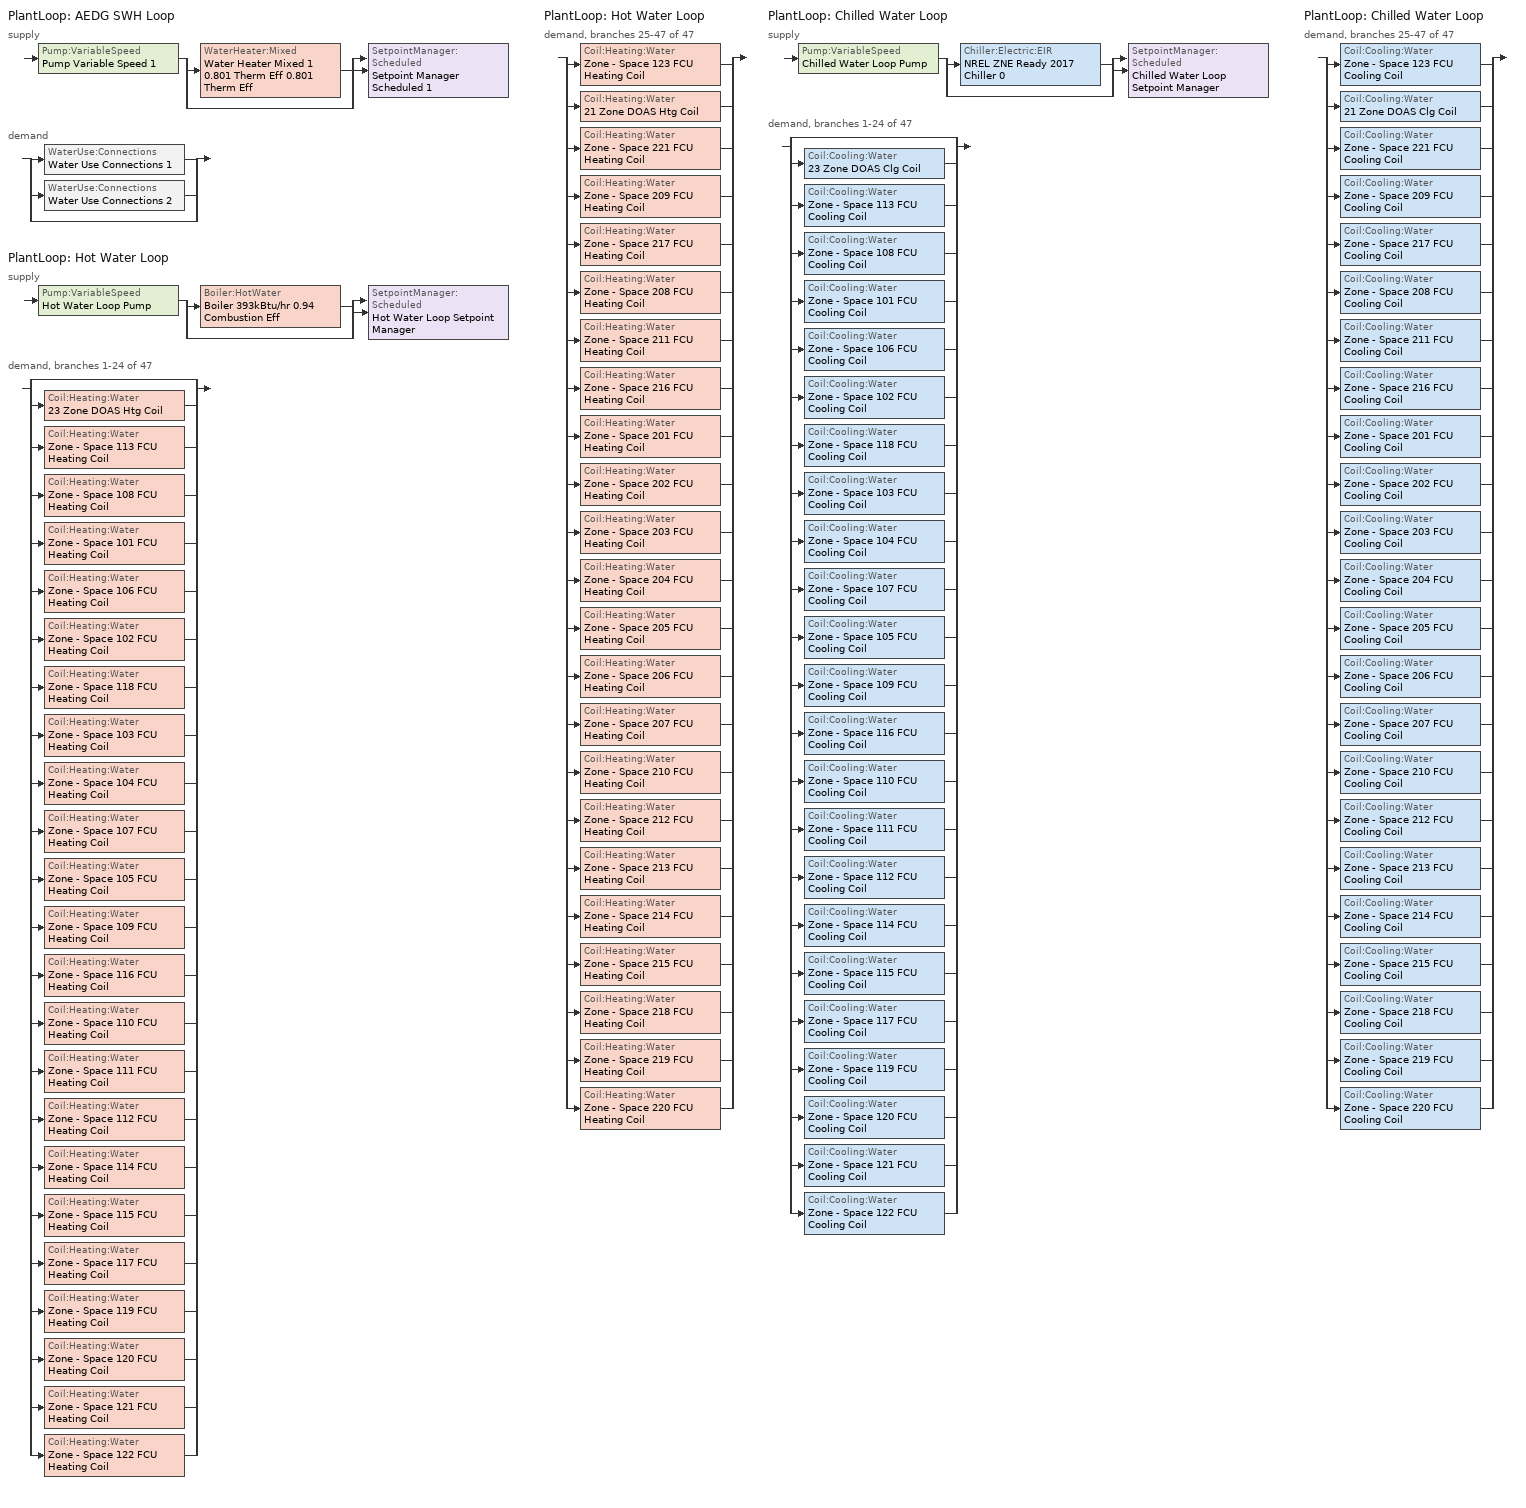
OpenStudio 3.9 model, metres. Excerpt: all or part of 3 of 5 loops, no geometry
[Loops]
PlantLoop 'AEDG SWH Loop'
 supply: Pump:VariableSpeed 'Pump Variable Speed 1' > split
  | WaterHeater:Mixed 'Water Heater Mixed 1 0.801 Therm Eff 0.801 Therm Eff'
  | bypass
  join > SetpointManager:Scheduled 'Setpoint Manager Scheduled 1'
 demand: split
  | WaterUse:Connections 'Water Use Connections 1'
  | WaterUse:Connections 'Water Use Connections 2'
  | bypass
PlantLoop 'Hot Water Loop'
 supply: Pump:VariableSpeed 'Hot Water Loop Pump' > split
  | Boiler:HotWater 'Boiler 393kBtu/hr 0.94 Combustion Eff'
  | bypass
  join > SetpointManager:Scheduled 'Hot Water Loop Setpoint Manager'
 demand, branches 1-24 of 47: split
  | bypass
  | Coil:Heating:Water '23 Zone DOAS Htg Coil'
  | Coil:Heating:Water 'Zone - Space 113 FCU Heating Coil'
  | Coil:Heating:Water 'Zone - Space 108 FCU Heating Coil'
  | Coil:Heating:Water 'Zone - Space 101 FCU Heating Coil'
  | Coil:Heating:Water 'Zone - Space 106 FCU Heating Coil'
  | Coil:Heating:Water 'Zone - Space 102 FCU Heating Coil'
  | Coil:Heating:Water 'Zone - Space 118 FCU Heating Coil'
  | Coil:Heating:Water 'Zone - Space 103 FCU Heating Coil'
  | Coil:Heating:Water 'Zone - Space 104 FCU Heating Coil'
  | Coil:Heating:Water 'Zone - Space 107 FCU Heating Coil'
  | Coil:Heating:Water 'Zone - Space 105 FCU Heating Coil'
  | Coil:Heating:Water 'Zone - Space 109 FCU Heating Coil'
  | Coil:Heating:Water 'Zone - Space 116 FCU Heating Coil'
  | Coil:Heating:Water 'Zone - Space 110 FCU Heating Coil'
  | Coil:Heating:Water 'Zone - Space 111 FCU Heating Coil'
  | Coil:Heating:Water 'Zone - Space 112 FCU Heating Coil'
  | Coil:Heating:Water 'Zone - Space 114 FCU Heating Coil'
  | Coil:Heating:Water 'Zone - Space 115 FCU Heating Coil'
  | Coil:Heating:Water 'Zone - Space 117 FCU Heating Coil'
  | Coil:Heating:Water 'Zone - Space 119 FCU Heating Coil'
  | Coil:Heating:Water 'Zone - Space 120 FCU Heating Coil'
  | Coil:Heating:Water 'Zone - Space 121 FCU Heating Coil'
  | Coil:Heating:Water 'Zone - Space 122 FCU Heating Coil'
PlantLoop 'Hot Water Loop'
 demand, branches 25-47 of 47: split
  | Coil:Heating:Water 'Zone - Space 123 FCU Heating Coil'
  | Coil:Heating:Water '21 Zone DOAS Htg Coil'
  | Coil:Heating:Water 'Zone - Space 221 FCU Heating Coil'
  | Coil:Heating:Water 'Zone - Space 209 FCU Heating Coil'
  | Coil:Heating:Water 'Zone - Space 217 FCU Heating Coil'
  | Coil:Heating:Water 'Zone - Space 208 FCU Heating Coil'
  | Coil:Heating:Water 'Zone - Space 211 FCU Heating Coil'
  | Coil:Heating:Water 'Zone - Space 216 FCU Heating Coil'
  | Coil:Heating:Water 'Zone - Space 201 FCU Heating Coil'
  | Coil:Heating:Water 'Zone - Space 202 FCU Heating Coil'
  | Coil:Heating:Water 'Zone - Space 203 FCU Heating Coil'
  | Coil:Heating:Water 'Zone - Space 204 FCU Heating Coil'
  | Coil:Heating:Water 'Zone - Space 205 FCU Heating Coil'
  | Coil:Heating:Water 'Zone - Space 206 FCU Heating Coil'
  | Coil:Heating:Water 'Zone - Space 207 FCU Heating Coil'
  | Coil:Heating:Water 'Zone - Space 210 FCU Heating Coil'
  | Coil:Heating:Water 'Zone - Space 212 FCU Heating Coil'
  | Coil:Heating:Water 'Zone - Space 213 FCU Heating Coil'
  | Coil:Heating:Water 'Zone - Space 214 FCU Heating Coil'
  | Coil:Heating:Water 'Zone - Space 215 FCU Heating Coil'
  | Coil:Heating:Water 'Zone - Space 218 FCU Heating Coil'
  | Coil:Heating:Water 'Zone - Space 219 FCU Heating Coil'
  | Coil:Heating:Water 'Zone - Space 220 FCU Heating Coil'
PlantLoop 'Chilled Water Loop'
 supply: Pump:VariableSpeed 'Chilled Water Loop Pump' > split
  | Chiller:Electric:EIR 'NREL ZNE Ready 2017    Chiller 0'
  | bypass
  join > SetpointManager:Scheduled 'Chilled Water Loop Setpoint Manager'
 demand, branches 1-24 of 47: split
  | bypass
  | Coil:Cooling:Water '23 Zone DOAS Clg Coil'
  | Coil:Cooling:Water 'Zone - Space 113 FCU Cooling Coil'
  | Coil:Cooling:Water 'Zone - Space 108 FCU Cooling Coil'
  | Coil:Cooling:Water 'Zone - Space 101 FCU Cooling Coil'
  | Coil:Cooling:Water 'Zone - Space 106 FCU Cooling Coil'
  | Coil:Cooling:Water 'Zone - Space 102 FCU Cooling Coil'
  | Coil:Cooling:Water 'Zone - Space 118 FCU Cooling Coil'
  | Coil:Cooling:Water 'Zone - Space 103 FCU Cooling Coil'
  | Coil:Cooling:Water 'Zone - Space 104 FCU Cooling Coil'
  | Coil:Cooling:Water 'Zone - Space 107 FCU Cooling Coil'
  | Coil:Cooling:Water 'Zone - Space 105 FCU Cooling Coil'
  | Coil:Cooling:Water 'Zone - Space 109 FCU Cooling Coil'
  | Coil:Cooling:Water 'Zone - Space 116 FCU Cooling Coil'
  | Coil:Cooling:Water 'Zone - Space 110 FCU Cooling Coil'
  | Coil:Cooling:Water 'Zone - Space 111 FCU Cooling Coil'
  | Coil:Cooling:Water 'Zone - Space 112 FCU Cooling Coil'
  | Coil:Cooling:Water 'Zone - Space 114 FCU Cooling Coil'
  | Coil:Cooling:Water 'Zone - Space 115 FCU Cooling Coil'
  | Coil:Cooling:Water 'Zone - Space 117 FCU Cooling Coil'
  | Coil:Cooling:Water 'Zone - Space 119 FCU Cooling Coil'
  | Coil:Cooling:Water 'Zone - Space 120 FCU Cooling Coil'
  | Coil:Cooling:Water 'Zone - Space 121 FCU Cooling Coil'
  | Coil:Cooling:Water 'Zone - Space 122 FCU Cooling Coil'
PlantLoop 'Chilled Water Loop'
 demand, branches 25-47 of 47: split
  | Coil:Cooling:Water 'Zone - Space 123 FCU Cooling Coil'
  | Coil:Cooling:Water '21 Zone DOAS Clg Coil'
  | Coil:Cooling:Water 'Zone - Space 221 FCU Cooling Coil'
  | Coil:Cooling:Water 'Zone - Space 209 FCU Cooling Coil'
  | Coil:Cooling:Water 'Zone - Space 217 FCU Cooling Coil'
  | Coil:Cooling:Water 'Zone - Space 208 FCU Cooling Coil'
  | Coil:Cooling:Water 'Zone - Space 211 FCU Cooling Coil'
  | Coil:Cooling:Water 'Zone - Space 216 FCU Cooling Coil'
  | Coil:Cooling:Water 'Zone - Space 201 FCU Cooling Coil'
  | Coil:Cooling:Water 'Zone - Space 202 FCU Cooling Coil'
  | Coil:Cooling:Water 'Zone - Space 203 FCU Cooling Coil'
  | Coil:Cooling:Water 'Zone - Space 204 FCU Cooling Coil'
  | Coil:Cooling:Water 'Zone - Space 205 FCU Cooling Coil'
  | Coil:Cooling:Water 'Zone - Space 206 FCU Cooling Coil'
  | Coil:Cooling:Water 'Zone - Space 207 FCU Cooling Coil'
  | Coil:Cooling:Water 'Zone - Space 210 FCU Cooling Coil'
  | Coil:Cooling:Water 'Zone - Space 212 FCU Cooling Coil'
  | Coil:Cooling:Water 'Zone - Space 213 FCU Cooling Coil'
  | Coil:Cooling:Water 'Zone - Space 214 FCU Cooling Coil'
  | Coil:Cooling:Water 'Zone - Space 215 FCU Cooling Coil'
  | Coil:Cooling:Water 'Zone - Space 218 FCU Cooling Coil'
  | Coil:Cooling:Water 'Zone - Space 219 FCU Cooling Coil'
  | Coil:Cooling:Water 'Zone - Space 220 FCU Cooling Coil'
[SizingPeriod:DesignDay] Daily Dry-Bulb Temperature Range {deltaC}=10.4; Barometric Pressure {Pa}=100786; Wind Speed {m/s}=4.6; Wind Direction {deg}=280; Rain Indicator=No; Snow Indicator=No; Day of Month=21; Month=7; Day Type=SummerDesignDay; Daylight Saving Time Indicator=No; Dry-Bulb Temperature Range Modifier Type=DefaultMultipliers; Solar Model Indicator=ASHRAETau; ASHRAE Clear Sky Optical Depth for Beam Irradiance=0.552; ASHRAE Clear Sky Optical Depth for Diffuse Irradiance=1.769
Name | Maximum Dry-Bulb Temperature {C} | Humidity Condition Type | Wetbulb or DewPoint at Maximum Dry-Bulb {C} | Enthalpy at Maximum Dry-Bulb {J/kg}
Baltimore Blt Washngtn IntL Ann Clg .4% Condns WB=>MDB | 31.4 | Wetbulb | 25.6
Baltimore Blt Washngtn IntL Ann Clg .4% Condns DP=>MDB | 27.8 | Dewpoint | 24
Baltimore Blt Washngtn IntL Ann Clg .4% Condns Enth=>MDB | 31.7 | Enthalpy | 23 | 78700
[AvailabilityManager:NightCycle] Applicability Schedule=Always On Discrete; Control Type=CycleOnAny; Thermostat Tolerance {deltaC}=1; Cycling Run Time {s}=3600
Availability Manager Night Cycle 1; Availability Manager Night Cycle 2; Availability Manager Night Cycle 3; Availability Manager Night Cycle 4; Availability Manager Night Cycle 5; Availability Manager Night Cycle 6; Availability Manager Night Cycle 7; Availability Manager Night Cycle 8; Availability Manager Night Cycle 9; Availability Manager Night Cycle 10; Availability Manager Night Cycle 11; Availability Manager Night Cycle 12; Availability Manager Night Cycle 13
[Sizing:Zone] Zone Cooling Design Supply Air Temperature Input Method=SupplyAirTemperature; Zone Cooling Design Supply Air Temperature {C}=12.7778; Zone Cooling Design Supply Air Temperature Difference {deltaC}=11.11; Zone Heating Design Supply Air Temperature Input Method=SupplyAirTemperature; Zone Heating Design Supply Air Temperature {C}=40; Zone Heating Design Supply Air Temperature Difference {deltaC}=11.11; Zone Cooling Design Supply Air Humidity Ratio {kg-H2O/kg-air}=0.0085; Zone Heating Design Supply Air Humidity Ratio {kg-H2O/kg-air}=0.008; Cooling Design Air Flow Method=DesignDay; Heating Design Air Flow Method=DesignDay; Account for Dedicated Outdoor Air System=No; Dedicated Outdoor Air System Control Strategy=NeutralSupplyAir; Dedicated Outdoor Air Low Setpoint Temperature for Design {C}=autosize; Dedicated Outdoor Air High Setpoint Temperature for Design {C}=autosize; Zone Load Sizing Method=Sensible Load Only No Latent Load; Zone Latent Cooling Design Supply Air Humidity Ratio Input Method=HumidityRatioDifference; Zone Cooling Design Supply Air Humidity Ratio Difference {kgWater/kgDryAir}=0.005; Zone Latent Heating Design Supply Air Humidity Ratio Input Method=HumidityRatioDifference; Zone Humidification Design Supply Air Humidity Ratio Difference {kgWater/kgDryAir}=0.005; Sizing Option=Coincident
Zone - Space 109; Zone - Space 110; Zone - Space 111; Zone - Space 113; Zone - Space 114; Zone - Space 209; Zone - Space 210; Zone - Space 211; Zone - Space 213; Zone - Space 214
[Zone equipment]
Zone - Space 109: Zone - Space 109 FCU
Zone - Space 110: Zone - Space 110 FCU
Zone - Space 111: Zone - Space 111 FCU
Zone - Space 113: Zone - Space 113 FCU
Zone - Space 114: Zone - Space 114 FCU
Zone - Space 209: Zone - Space 209 FCU
Zone - Space 210: Zone - Space 210 FCU
Zone - Space 211: Zone - Space 211 FCU
Zone - Space 213: Zone - Space 213 FCU
Zone - Space 214: Zone - Space 214 FCU
[PlantLoop] Glycol Concentration=0; Plant Loop Volume {m3}=Autocalculate; Load Distribution Scheme=Optimal
Name | Maximum Loop Temperature {C} | Minimum Loop Temperature {C} | Fluid Type
AEDG SWH Loop | 60 | 10
Hot Water Loop |  | 10 | Water
Chilled Water Loop | 40 | 1
[Sizing:Plant] Sizing Option=NonCoincident; Zone Timesteps in Averaging Window=1; Coincident Sizing Factor Mode=None
Name | Loop Type | Design Loop Exit Temperature {C} | Loop Design Temperature Difference {deltaC}
AEDG SWH Loop | Heating | 60 | 5
Hot Water Loop | Heating | 48.8889 | 11.1111
Chilled Water Loop | Cooling | 6.66667 | 5.61111
[Pump:VariableSpeed] Coefficient 1 of the Part Load Performance Curve=0; Pump Control Type=Intermittent; Skin Loss Radiative Fraction=0.5; Design Power Sizing Method=PowerPerFlowPerPressure; Design Electric Power per Unit Flow Rate {W/(m3/s)}=348701.1; Design Shaft Power per Unit Flow Rate per Unit Head {W-s/m3-Pa}=1.28205; Design Minimum Flow Rate Fraction=0
Name | Rated Pump Head {Pa} | Motor Efficiency | Coefficient 2 of the Part Load Performance Curve | Coefficient 3 of the Part Load Performance Curve | Coefficient 4 of the Part Load Performance Curve | Fraction of Motor Inefficiencies to Fluid Stream
Pump Variable Speed 1 | 1 | 1 | 1 | 0 | 0
Hot Water Loop Pump | 179344 | 0.855 | 0.0205 | 0.4101 | 0.5753
Chilled Water Loop Pump | 179344 | 0.895 | 0.0205 | 0.4101 | 0.5753 | 0
[WaterHeater:Mixed]
Water Heater Mixed 1 0.801 Therm Eff 0.801 Therm Eff: Tank Volume {m3}=1; Setpoint Temperature Schedule=AEDG Water-Heater-Temp-Schedule; Deadband Temperature Difference {deltaC}=2; Maximum Temperature Limit {C}=82.22; Heater Control Type=Cycle; Heater Maximum Capacity {W}=845000; Heater Fuel Type=NaturalGas; Heater Thermal Efficiency=0.801096; Off Cycle Parasitic Fuel Consumption Rate {W}=20; Off Cycle Parasitic Fuel Type=NaturalGas; Off Cycle Parasitic Heat Fraction to Tank=0; On Cycle Parasitic Fuel Type=NaturalGas; On Cycle Parasitic Heat Fraction to Tank=0; Ambient Temperature Indicator=Schedule; Ambient Temperature Schedule=AEDG Water-Heater-Ambient-Temp-Schedule; Off Cycle Loss Coefficient to Ambient Temperature {W/K}=29.7719; On Cycle Loss Coefficient to Ambient Temperature {W/K}=29.7719; Use Side Effectiveness=1; Source Side Effectiveness=1; Use Side Design Flow Rate {m3/s}=autosize; Source Side Design Flow Rate {m3/s}=autosize; Indirect Water Heating Recovery Time {hr}=1.5; Source Side Flow Control Mode=IndirectHeatPrimarySetpoint
[WaterHeater:Sizing]
Water Heater Mixed 1 0.801 Therm Eff 0.801 Therm Eff: Design Mode=PeakDraw; Time Storage Can Meet Peak Draw {hr}=0.538503; Time for Tank Recovery {hr}=0; Nominal Tank Volume for Autosizing Plant Connections {m3}=1
[SetpointManager:Scheduled] Control Variable=Temperature
Name | Schedule | Setpoint Node or NodeList
Setpoint Manager Scheduled 1 | AEDG SWH-Loop-Temp-Schedule | AEDG SWH Loop Supply Outlet Node
Hot Water Loop Setpoint Manager | Hot Water Loop Temp - 120F | Hot Water Loop Supply Outlet Node
Chilled Water Loop Setpoint Manager | Chilled Water Loop Temp - 44F | Chilled Water Loop Supply Outlet Node
[WaterUse:Equipment:Definition]
AEDG Restroom Water Use: Peak Flow Rate {m3/s}=1.0902e-05; Target Temperature Schedule=AEDG SWH-Target-Temperature-Schedule; Sensible Fraction Schedule=AEDG SWH-Sensible-Fraction-Schedule; Latent Fraction Schedule=AEDG SWH-Latent-Fraction-Schedule
[WaterUse:Equipment] Water Use Equipment Definition=AEDG Restroom Water Use; Flow Rate Fraction Schedule=AEDG SWH-Flow-Fraction-Schedule
Name | Space
Water Use Equipment 1 | Space 210
Water Use Equipment 2 | Space 110
[WaterUse:Connections] Hot Water Supply Temperature Schedule=AEDG SWH-Hot-Supply-Temperature-Schedule; Drain Water Heat Exchanger Type=None; Drain Water Heat Exchanger Destination=Plant
Name | Water Use Equipment Name 1
Water Use Connections 1 | Water Use Equipment 1
Water Use Connections 2 | Water Use Equipment 2
[Boiler:HotWater]
Boiler 393kBtu/hr 0.94 Combustion Eff: Fuel Type=NaturalGas; Nominal Thermal Efficiency=0.933; Efficiency Curve Temperature Evaluation Variable=LeavingBoiler; Normalized Boiler Efficiency Curve=Boiler Constant Efficiency Curve; Minimum Part Load Ratio=0; Maximum Part Load Ratio=1.2; Optimum Part Load Ratio=1; Water Outlet Upper Temperature Limit {C}=95; Boiler Flow Mode=LeavingSetpointModulated; On Cycle Parasitic Electric Load {W}=0; Off Cycle Parasitic Fuel Load {W}=0; Sizing Factor=1
[Chiller:Electric:EIR]
NREL ZNE Ready 2017    Chiller 0: Reference Capacity {W}=Autosize; Reference COP {W/W}=5.32879; Reference Leaving Chilled Water Temperature {C}=6.66667; Reference Entering Condenser Fluid Temperature {C}=35; Reference Chilled Water Flow Rate {m3/s}=Autosize; Cooling Capacity Function of Temperature Curve=Curve Biquadratic 1; Electric Input to Cooling Output Ratio Function of Temperature Curve=Curve Biquadratic 2; Electric Input to Cooling Output Ratio Function of Part Load Ratio Curve=Curve Quadratic 1; Minimum Part Load Ratio=0.15; Maximum Part Load Ratio=1; Optimum Part Load Ratio=1; Minimum Unloading Ratio=0.25; Condenser Type=AirCooled; Leaving Chilled Water Lower Temperature Limit {C}=2.22222; Chiller Flow Mode=LeavingSetpointModulated; Design Heat Recovery Water Flow Rate {m3/s}=Autosize; Sizing Factor=1; Basin Heater Setpoint Temperature {C}=10; Condenser Heat Recovery Relative Capacity Fraction=1; Condenser Flow Control=ConstantFlow; Condenser Minimum Flow Fraction=0.2; Thermosiphon Minimum Temperature Difference=0
[Coil:Heating:Water] Availability Schedule=Always On Discrete; Rated Inlet Water Temperature {C}=48.8889; Rated Inlet Air Temperature {C}=16.6; Rated Outlet Water Temperature {C}=37.7778
Name | Rated Outlet Air Temperature {C}
23 Zone DOAS Htg Coil; 21 Zone DOAS Htg Coil | 32.2
Zone - Space 113 FCU Heating Coil; Zone - Space 108 FCU Heating Coil; Zone - Space 101 FCU Heating Coil; Zone - Space 106 FCU Heating Coil; Zone - Space 102 FCU Heating Coil; Zone - Space 118 FCU Heating Coil; Zone - Space 103 FCU Heating Coil; Zone - Space 104 FCU Heating Coil; Zone - Space 107 FCU Heating Coil; Zone - Space 105 FCU Heating Coil; Zone - Space 109 FCU Heating Coil; Zone - Space 116 FCU Heating Coil; Zone - Space 110 FCU Heating Coil; Zone - Space 111 FCU Heating Coil; Zone - Space 112 FCU Heating Coil; Zone - Space 114 FCU Heating Coil; Zone - Space 115 FCU Heating Coil; Zone - Space 117 FCU Heating Coil; Zone - Space 119 FCU Heating Coil; Zone - Space 120 FCU Heating Coil; Zone - Space 121 FCU Heating Coil; Zone - Space 122 FCU Heating Coil; Zone - Space 123 FCU Heating Coil; Zone - Space 221 FCU Heating Coil; Zone - Space 209 FCU Heating Coil; Zone - Space 217 FCU Heating Coil; Zone - Space 208 FCU Heating Coil; Zone - Space 211 FCU Heating Coil; Zone - Space 216 FCU Heating Coil; Zone - Space 201 FCU Heating Coil; Zone - Space 202 FCU Heating Coil; Zone - Space 203 FCU Heating Coil; Zone - Space 204 FCU Heating Coil; Zone - Space 205 FCU Heating Coil; Zone - Space 206 FCU Heating Coil; Zone - Space 207 FCU Heating Coil; Zone - Space 210 FCU Heating Coil; Zone - Space 212 FCU Heating Coil; Zone - Space 213 FCU Heating Coil; Zone - Space 214 FCU Heating Coil; Zone - Space 215 FCU Heating Coil; Zone - Space 218 FCU Heating Coil; Zone - Space 219 FCU Heating Coil; Zone - Space 220 FCU Heating Coil | 40
[Controller:WaterCoil] Minimum Actuated Flow {m3/s}=0
Name | Water Coil | Action | Controller Convergence Tolerance {deltaC}
23 Zone DOAS Htg Coil Controller | 23 Zone DOAS Htg Coil | Normal | 0.0001
23 Zone DOAS Clg Coil Controller | 23 Zone DOAS Clg Coil | Reverse
Zone - Space 113 FCU Cooling Coil Controller | Zone - Space 113 FCU Cooling Coil | Reverse
Zone - Space 113 FCU Heating Coil Controller | Zone - Space 113 FCU Heating Coil | Normal | 0.1
Zone - Space 108 FCU Cooling Coil Controller | Zone - Space 108 FCU Cooling Coil | Reverse
Zone - Space 108 FCU Heating Coil Controller | Zone - Space 108 FCU Heating Coil | Normal | 0.1
Zone - Space 101 FCU Cooling Coil Controller | Zone - Space 101 FCU Cooling Coil | Reverse
Zone - Space 101 FCU Heating Coil Controller | Zone - Space 101 FCU Heating Coil | Normal | 0.1
Zone - Space 106 FCU Cooling Coil Controller | Zone - Space 106 FCU Cooling Coil | Reverse
Zone - Space 106 FCU Heating Coil Controller | Zone - Space 106 FCU Heating Coil | Normal | 0.1
Zone - Space 102 FCU Cooling Coil Controller | Zone - Space 102 FCU Cooling Coil | Reverse
Zone - Space 102 FCU Heating Coil Controller | Zone - Space 102 FCU Heating Coil | Normal | 0.1
Zone - Space 118 FCU Cooling Coil Controller | Zone - Space 118 FCU Cooling Coil | Reverse
Zone - Space 118 FCU Heating Coil Controller | Zone - Space 118 FCU Heating Coil | Normal | 0.1
Zone - Space 103 FCU Cooling Coil Controller | Zone - Space 103 FCU Cooling Coil | Reverse
Zone - Space 103 FCU Heating Coil Controller | Zone - Space 103 FCU Heating Coil | Normal | 0.1
Zone - Space 104 FCU Cooling Coil Controller | Zone - Space 104 FCU Cooling Coil | Reverse
Zone - Space 104 FCU Heating Coil Controller | Zone - Space 104 FCU Heating Coil | Normal | 0.1
Zone - Space 107 FCU Cooling Coil Controller | Zone - Space 107 FCU Cooling Coil | Reverse
Zone - Space 107 FCU Heating Coil Controller | Zone - Space 107 FCU Heating Coil | Normal | 0.1
Zone - Space 105 FCU Cooling Coil Controller | Zone - Space 105 FCU Cooling Coil | Reverse
Zone - Space 105 FCU Heating Coil Controller | Zone - Space 105 FCU Heating Coil | Normal | 0.1
Zone - Space 109 FCU Cooling Coil Controller | Zone - Space 109 FCU Cooling Coil | Reverse
Zone - Space 109 FCU Heating Coil Controller | Zone - Space 109 FCU Heating Coil | Normal | 0.1
Zone - Space 116 FCU Cooling Coil Controller | Zone - Space 116 FCU Cooling Coil | Reverse
Zone - Space 116 FCU Heating Coil Controller | Zone - Space 116 FCU Heating Coil | Normal | 0.1
Zone - Space 110 FCU Cooling Coil Controller | Zone - Space 110 FCU Cooling Coil | Reverse
Zone - Space 110 FCU Heating Coil Controller | Zone - Space 110 FCU Heating Coil | Normal | 0.1
Zone - Space 111 FCU Cooling Coil Controller | Zone - Space 111 FCU Cooling Coil | Reverse
Zone - Space 111 FCU Heating Coil Controller | Zone - Space 111 FCU Heating Coil | Normal | 0.1
Zone - Space 112 FCU Cooling Coil Controller | Zone - Space 112 FCU Cooling Coil | Reverse
Zone - Space 112 FCU Heating Coil Controller | Zone - Space 112 FCU Heating Coil | Normal | 0.1
Zone - Space 114 FCU Cooling Coil Controller | Zone - Space 114 FCU Cooling Coil | Reverse
Zone - Space 114 FCU Heating Coil Controller | Zone - Space 114 FCU Heating Coil | Normal | 0.1
Zone - Space 115 FCU Cooling Coil Controller | Zone - Space 115 FCU Cooling Coil | Reverse
Zone - Space 115 FCU Heating Coil Controller | Zone - Space 115 FCU Heating Coil | Normal | 0.1
Zone - Space 117 FCU Cooling Coil Controller | Zone - Space 117 FCU Cooling Coil | Reverse
Zone - Space 117 FCU Heating Coil Controller | Zone - Space 117 FCU Heating Coil | Normal | 0.1
Zone - Space 119 FCU Cooling Coil Controller | Zone - Space 119 FCU Cooling Coil | Reverse
Zone - Space 119 FCU Heating Coil Controller | Zone - Space 119 FCU Heating Coil | Normal | 0.1
Zone - Space 120 FCU Cooling Coil Controller | Zone - Space 120 FCU Cooling Coil | Reverse
Zone - Space 120 FCU Heating Coil Controller | Zone - Space 120 FCU Heating Coil | Normal | 0.1
Zone - Space 121 FCU Cooling Coil Controller | Zone - Space 121 FCU Cooling Coil | Reverse
Zone - Space 121 FCU Heating Coil Controller | Zone - Space 121 FCU Heating Coil | Normal | 0.1
Zone - Space 122 FCU Cooling Coil Controller | Zone - Space 122 FCU Cooling Coil | Reverse
Zone - Space 122 FCU Heating Coil Controller | Zone - Space 122 FCU Heating Coil | Normal | 0.1
Zone - Space 123 FCU Cooling Coil Controller | Zone - Space 123 FCU Cooling Coil | Reverse
Zone - Space 123 FCU Heating Coil Controller | Zone - Space 123 FCU Heating Coil | Normal | 0.1
21 Zone DOAS Htg Coil Controller | 21 Zone DOAS Htg Coil | Normal | 0.0001
21 Zone DOAS Clg Coil Controller | 21 Zone DOAS Clg Coil | Reverse
Zone - Space 221 FCU Cooling Coil Controller | Zone - Space 221 FCU Cooling Coil | Reverse
Zone - Space 221 FCU Heating Coil Controller | Zone - Space 221 FCU Heating Coil | Normal | 0.1
Zone - Space 209 FCU Cooling Coil Controller | Zone - Space 209 FCU Cooling Coil | Reverse
Zone - Space 209 FCU Heating Coil Controller | Zone - Space 209 FCU Heating Coil | Normal | 0.1
Zone - Space 217 FCU Cooling Coil Controller | Zone - Space 217 FCU Cooling Coil | Reverse
Zone - Space 217 FCU Heating Coil Controller | Zone - Space 217 FCU Heating Coil | Normal | 0.1
Zone - Space 208 FCU Cooling Coil Controller | Zone - Space 208 FCU Cooling Coil | Reverse
Zone - Space 208 FCU Heating Coil Controller | Zone - Space 208 FCU Heating Coil | Normal | 0.1
Zone - Space 211 FCU Cooling Coil Controller | Zone - Space 211 FCU Cooling Coil | Reverse
Zone - Space 211 FCU Heating Coil Controller | Zone - Space 211 FCU Heating Coil | Normal | 0.1
Zone - Space 216 FCU Cooling Coil Controller | Zone - Space 216 FCU Cooling Coil | Reverse
Zone - Space 216 FCU Heating Coil Controller | Zone - Space 216 FCU Heating Coil | Normal | 0.1
Zone - Space 201 FCU Cooling Coil Controller | Zone - Space 201 FCU Cooling Coil | Reverse
Zone - Space 201 FCU Heating Coil Controller | Zone - Space 201 FCU Heating Coil | Normal | 0.1
Zone - Space 202 FCU Cooling Coil Controller | Zone - Space 202 FCU Cooling Coil | Reverse
Zone - Space 202 FCU Heating Coil Controller | Zone - Space 202 FCU Heating Coil | Normal | 0.1
Zone - Space 203 FCU Cooling Coil Controller | Zone - Space 203 FCU Cooling Coil | Reverse
Zone - Space 203 FCU Heating Coil Controller | Zone - Space 203 FCU Heating Coil | Normal | 0.1
Zone - Space 204 FCU Cooling Coil Controller | Zone - Space 204 FCU Cooling Coil | Reverse
Zone - Space 204 FCU Heating Coil Controller | Zone - Space 204 FCU Heating Coil | Normal | 0.1
Zone - Space 205 FCU Cooling Coil Controller | Zone - Space 205 FCU Cooling Coil | Reverse
Zone - Space 205 FCU Heating Coil Controller | Zone - Space 205 FCU Heating Coil | Normal | 0.1
Zone - Space 206 FCU Cooling Coil Controller | Zone - Space 206 FCU Cooling Coil | Reverse
Zone - Space 206 FCU Heating Coil Controller | Zone - Space 206 FCU Heating Coil | Normal | 0.1
Zone - Space 207 FCU Cooling Coil Controller | Zone - Space 207 FCU Cooling Coil | Reverse
Zone - Space 207 FCU Heating Coil Controller | Zone - Space 207 FCU Heating Coil | Normal | 0.1
Zone - Space 210 FCU Cooling Coil Controller | Zone - Space 210 FCU Cooling Coil | Reverse
Zone - Space 210 FCU Heating Coil Controller | Zone - Space 210 FCU Heating Coil | Normal | 0.1
Zone - Space 212 FCU Cooling Coil Controller | Zone - Space 212 FCU Cooling Coil | Reverse
Zone - Space 212 FCU Heating Coil Controller | Zone - Space 212 FCU Heating Coil | Normal | 0.1
Zone - Space 213 FCU Cooling Coil Controller | Zone - Space 213 FCU Cooling Coil | Reverse
Zone - Space 213 FCU Heating Coil Controller | Zone - Space 213 FCU Heating Coil | Normal | 0.1
Zone - Space 214 FCU Cooling Coil Controller | Zone - Space 214 FCU Cooling Coil | Reverse
Zone - Space 214 FCU Heating Coil Controller | Zone - Space 214 FCU Heating Coil | Normal | 0.1
Zone - Space 215 FCU Cooling Coil Controller | Zone - Space 215 FCU Cooling Coil | Reverse
Zone - Space 215 FCU Heating Coil Controller | Zone - Space 215 FCU Heating Coil | Normal | 0.1
Zone - Space 218 FCU Cooling Coil Controller | Zone - Space 218 FCU Cooling Coil | Reverse
Zone - Space 218 FCU Heating Coil Controller | Zone - Space 218 FCU Heating Coil | Normal | 0.1
Zone - Space 219 FCU Cooling Coil Controller | Zone - Space 219 FCU Cooling Coil | Reverse
Zone - Space 219 FCU Heating Coil Controller | Zone - Space 219 FCU Heating Coil | Normal | 0.1
Zone - Space 220 FCU Cooling Coil Controller | Zone - Space 220 FCU Cooling Coil | Reverse
Zone - Space 220 FCU Heating Coil Controller | Zone - Space 220 FCU Heating Coil | Normal | 0.1
[Coil:Cooling:Water] Availability Schedule=Always On Discrete; Design Inlet Water Temperature {C}=Autosize; Heat Exchanger Configuration=CrossFlow
23 Zone DOAS Clg Coil; Zone - Space 113 FCU Cooling Coil; Zone - Space 108 FCU Cooling Coil; Zone - Space 101 FCU Cooling Coil; Zone - Space 106 FCU Cooling Coil; Zone - Space 102 FCU Cooling Coil; Zone - Space 118 FCU Cooling Coil; Zone - Space 103 FCU Cooling Coil; Zone - Space 104 FCU Cooling Coil; Zone - Space 107 FCU Cooling Coil; Zone - Space 105 FCU Cooling Coil; Zone - Space 109 FCU Cooling Coil; Zone - Space 116 FCU Cooling Coil; Zone - Space 110 FCU Cooling Coil; Zone - Space 111 FCU Cooling Coil; Zone - Space 112 FCU Cooling Coil; Zone - Space 114 FCU Cooling Coil; Zone - Space 115 FCU Cooling Coil; Zone - Space 117 FCU Cooling Coil; Zone - Space 119 FCU Cooling Coil; Zone - Space 120 FCU Cooling Coil; Zone - Space 121 FCU Cooling Coil; Zone - Space 122 FCU Cooling Coil; Zone - Space 123 FCU Cooling Coil; 21 Zone DOAS Clg Coil; Zone - Space 221 FCU Cooling Coil; Zone - Space 209 FCU Cooling Coil; Zone - Space 217 FCU Cooling Coil; Zone - Space 208 FCU Cooling Coil; Zone - Space 211 FCU Cooling Coil; Zone - Space 216 FCU Cooling Coil; Zone - Space 201 FCU Cooling Coil; Zone - Space 202 FCU Cooling Coil; Zone - Space 203 FCU Cooling Coil; Zone - Space 204 FCU Cooling Coil; Zone - Space 205 FCU Cooling Coil; Zone - Space 206 FCU Cooling Coil; Zone - Space 207 FCU Cooling Coil; Zone - Space 210 FCU Cooling Coil; Zone - Space 212 FCU Cooling Coil; Zone - Space 213 FCU Cooling Coil; Zone - Space 214 FCU Cooling Coil; Zone - Space 215 FCU Cooling Coil; Zone - Space 218 FCU Cooling Coil; Zone - Space 219 FCU Cooling Coil; Zone - Space 220 FCU Cooling Coil
[Fan:OnOff] Availability Schedule=Always On Discrete; Fan Total Efficiency=0.385; Pressure Rise {Pa}=530.303; Maximum Flow Rate {m3/s}=autosize; Motor Efficiency=0.7; Motor In Airstream Fraction=1
Name | Fan Power Ratio Function of Speed Ratio Curve | Fan Efficiency Ratio Function of Speed Ratio Curve
Zone - Space 113 Fan Coil fan | Fan On Off Power Curve | Fan On Off Efficiency Curve
Zone - Space 108 Fan Coil fan | Fan On Off Power Curve 1 | Fan On Off Efficiency Curve 1
Zone - Space 101 Fan Coil fan | Fan On Off Power Curve 2 | Fan On Off Efficiency Curve 2
Zone - Space 106 Fan Coil fan | Fan On Off Power Curve 3 | Fan On Off Efficiency Curve 3
Zone - Space 102 Fan Coil fan | Fan On Off Power Curve 4 | Fan On Off Efficiency Curve 4
Zone - Space 118 Fan Coil fan | Fan On Off Power Curve 5 | Fan On Off Efficiency Curve 5
Zone - Space 103 Fan Coil fan | Fan On Off Power Curve 6 | Fan On Off Efficiency Curve 6
Zone - Space 104 Fan Coil fan | Fan On Off Power Curve 7 | Fan On Off Efficiency Curve 7
Zone - Space 107 Fan Coil fan | Fan On Off Power Curve 8 | Fan On Off Efficiency Curve 8
Zone - Space 105 Fan Coil fan | Fan On Off Power Curve 9 | Fan On Off Efficiency Curve 9
Zone - Space 109 Fan Coil fan | Fan On Off Power Curve 10 | Fan On Off Efficiency Curve 10
Zone - Space 116 Fan Coil fan | Fan On Off Power Curve 11 | Fan On Off Efficiency Curve 11
Zone - Space 110 Fan Coil fan | Fan On Off Power Curve 12 | Fan On Off Efficiency Curve 12
Zone - Space 111 Fan Coil fan | Fan On Off Power Curve 13 | Fan On Off Efficiency Curve 13
Zone - Space 112 Fan Coil fan | Fan On Off Power Curve 14 | Fan On Off Efficiency Curve 14
Zone - Space 114 Fan Coil fan | Fan On Off Power Curve 15 | Fan On Off Efficiency Curve 15
Zone - Space 115 Fan Coil fan | Fan On Off Power Curve 16 | Fan On Off Efficiency Curve 16
Zone - Space 117 Fan Coil fan | Fan On Off Power Curve 17 | Fan On Off Efficiency Curve 17
Zone - Space 119 Fan Coil fan | Fan On Off Power Curve 18 | Fan On Off Efficiency Curve 18
Zone - Space 120 Fan Coil fan | Fan On Off Power Curve 19 | Fan On Off Efficiency Curve 19
Zone - Space 121 Fan Coil fan | Fan On Off Power Curve 20 | Fan On Off Efficiency Curve 20
Zone - Space 122 Fan Coil fan | Fan On Off Power Curve 21 | Fan On Off Efficiency Curve 21
Zone - Space 123 Fan Coil fan | Fan On Off Power Curve 22 | Fan On Off Efficiency Curve 22
Zone - Space 221 Fan Coil fan | Fan On Off Power Curve 23 | Fan On Off Efficiency Curve 23
Zone - Space 209 Fan Coil fan | Fan On Off Power Curve 24 | Fan On Off Efficiency Curve 24
Zone - Space 217 Fan Coil fan | Fan On Off Power Curve 25 | Fan On Off Efficiency Curve 25
Zone - Space 208 Fan Coil fan | Fan On Off Power Curve 26 | Fan On Off Efficiency Curve 26
Zone - Space 211 Fan Coil fan | Fan On Off Power Curve 27 | Fan On Off Efficiency Curve 27
Zone - Space 216 Fan Coil fan | Fan On Off Power Curve 28 | Fan On Off Efficiency Curve 28
Zone - Space 201 Fan Coil fan | Fan On Off Power Curve 29 | Fan On Off Efficiency Curve 29
Zone - Space 202 Fan Coil fan | Fan On Off Power Curve 30 | Fan On Off Efficiency Curve 30
Zone - Space 203 Fan Coil fan | Fan On Off Power Curve 31 | Fan On Off Efficiency Curve 31
Zone - Space 204 Fan Coil fan | Fan On Off Power Curve 32 | Fan On Off Efficiency Curve 32
Zone - Space 205 Fan Coil fan | Fan On Off Power Curve 33 | Fan On Off Efficiency Curve 33
Zone - Space 206 Fan Coil fan | Fan On Off Power Curve 34 | Fan On Off Efficiency Curve 34
Zone - Space 207 Fan Coil fan | Fan On Off Power Curve 35 | Fan On Off Efficiency Curve 35
Zone - Space 210 Fan Coil fan | Fan On Off Power Curve 36 | Fan On Off Efficiency Curve 36
Zone - Space 212 Fan Coil fan | Fan On Off Power Curve 37 | Fan On Off Efficiency Curve 37
Zone - Space 213 Fan Coil fan | Fan On Off Power Curve 38 | Fan On Off Efficiency Curve 38
Zone - Space 214 Fan Coil fan | Fan On Off Power Curve 39 | Fan On Off Efficiency Curve 39
Zone - Space 215 Fan Coil fan | Fan On Off Power Curve 40 | Fan On Off Efficiency Curve 40
Zone - Space 218 Fan Coil fan | Fan On Off Power Curve 41 | Fan On Off Efficiency Curve 41
Zone - Space 219 Fan Coil fan | Fan On Off Power Curve 42 | Fan On Off Efficiency Curve 42
Zone - Space 220 Fan Coil fan | Fan On Off Power Curve 43 | Fan On Off Efficiency Curve 43
[ZoneHVAC:FourPipeFanCoil] Availability Schedule=Always On Discrete; Capacity Control Method=CyclingFan; Maximum Supply Air Flow Rate {m3/s}=autosize; Maximum Outdoor Air Flow Rate {m3/s}=0; Maximum Cold Water Flow Rate {m3/s}=autosize; Maximum Hot Water Flow Rate {m3/s}=autosize; Minimum Supply Air Temperature in Cooling Mode {C}=autosize; Maximum Supply Air Temperature in Heating Mode {C}=autosize
Name | Supply Air Fan | Cooling Coil | Heating Coil
Zone - Space 113 FCU | Zone - Space 113 Fan Coil fan | Zone - Space 113 FCU Cooling Coil | Zone - Space 113 FCU Heating Coil
Zone - Space 108 FCU | Zone - Space 108 Fan Coil fan | Zone - Space 108 FCU Cooling Coil | Zone - Space 108 FCU Heating Coil
Zone - Space 101 FCU | Zone - Space 101 Fan Coil fan | Zone - Space 101 FCU Cooling Coil | Zone - Space 101 FCU Heating Coil
Zone - Space 106 FCU | Zone - Space 106 Fan Coil fan | Zone - Space 106 FCU Cooling Coil | Zone - Space 106 FCU Heating Coil
Zone - Space 102 FCU | Zone - Space 102 Fan Coil fan | Zone - Space 102 FCU Cooling Coil | Zone - Space 102 FCU Heating Coil
Zone - Space 118 FCU | Zone - Space 118 Fan Coil fan | Zone - Space 118 FCU Cooling Coil | Zone - Space 118 FCU Heating Coil
Zone - Space 103 FCU | Zone - Space 103 Fan Coil fan | Zone - Space 103 FCU Cooling Coil | Zone - Space 103 FCU Heating Coil
Zone - Space 104 FCU | Zone - Space 104 Fan Coil fan | Zone - Space 104 FCU Cooling Coil | Zone - Space 104 FCU Heating Coil
Zone - Space 107 FCU | Zone - Space 107 Fan Coil fan | Zone - Space 107 FCU Cooling Coil | Zone - Space 107 FCU Heating Coil
Zone - Space 105 FCU | Zone - Space 105 Fan Coil fan | Zone - Space 105 FCU Cooling Coil | Zone - Space 105 FCU Heating Coil
Zone - Space 109 FCU | Zone - Space 109 Fan Coil fan | Zone - Space 109 FCU Cooling Coil | Zone - Space 109 FCU Heating Coil
Zone - Space 116 FCU | Zone - Space 116 Fan Coil fan | Zone - Space 116 FCU Cooling Coil | Zone - Space 116 FCU Heating Coil
Zone - Space 110 FCU | Zone - Space 110 Fan Coil fan | Zone - Space 110 FCU Cooling Coil | Zone - Space 110 FCU Heating Coil
Zone - Space 111 FCU | Zone - Space 111 Fan Coil fan | Zone - Space 111 FCU Cooling Coil | Zone - Space 111 FCU Heating Coil
Zone - Space 112 FCU | Zone - Space 112 Fan Coil fan | Zone - Space 112 FCU Cooling Coil | Zone - Space 112 FCU Heating Coil
Zone - Space 114 FCU | Zone - Space 114 Fan Coil fan | Zone - Space 114 FCU Cooling Coil | Zone - Space 114 FCU Heating Coil
Zone - Space 115 FCU | Zone - Space 115 Fan Coil fan | Zone - Space 115 FCU Cooling Coil | Zone - Space 115 FCU Heating Coil
Zone - Space 117 FCU | Zone - Space 117 Fan Coil fan | Zone - Space 117 FCU Cooling Coil | Zone - Space 117 FCU Heating Coil
Zone - Space 119 FCU | Zone - Space 119 Fan Coil fan | Zone - Space 119 FCU Cooling Coil | Zone - Space 119 FCU Heating Coil
Zone - Space 120 FCU | Zone - Space 120 Fan Coil fan | Zone - Space 120 FCU Cooling Coil | Zone - Space 120 FCU Heating Coil
Zone - Space 121 FCU | Zone - Space 121 Fan Coil fan | Zone - Space 121 FCU Cooling Coil | Zone - Space 121 FCU Heating Coil
Zone - Space 122 FCU | Zone - Space 122 Fan Coil fan | Zone - Space 122 FCU Cooling Coil | Zone - Space 122 FCU Heating Coil
Zone - Space 123 FCU | Zone - Space 123 Fan Coil fan | Zone - Space 123 FCU Cooling Coil | Zone - Space 123 FCU Heating Coil
Zone - Space 221 FCU | Zone - Space 221 Fan Coil fan | Zone - Space 221 FCU Cooling Coil | Zone - Space 221 FCU Heating Coil
Zone - Space 209 FCU | Zone - Space 209 Fan Coil fan | Zone - Space 209 FCU Cooling Coil | Zone - Space 209 FCU Heating Coil
Zone - Space 217 FCU | Zone - Space 217 Fan Coil fan | Zone - Space 217 FCU Cooling Coil | Zone - Space 217 FCU Heating Coil
Zone - Space 208 FCU | Zone - Space 208 Fan Coil fan | Zone - Space 208 FCU Cooling Coil | Zone - Space 208 FCU Heating Coil
Zone - Space 211 FCU | Zone - Space 211 Fan Coil fan | Zone - Space 211 FCU Cooling Coil | Zone - Space 211 FCU Heating Coil
Zone - Space 216 FCU | Zone - Space 216 Fan Coil fan | Zone - Space 216 FCU Cooling Coil | Zone - Space 216 FCU Heating Coil
Zone - Space 201 FCU | Zone - Space 201 Fan Coil fan | Zone - Space 201 FCU Cooling Coil | Zone - Space 201 FCU Heating Coil
Zone - Space 202 FCU | Zone - Space 202 Fan Coil fan | Zone - Space 202 FCU Cooling Coil | Zone - Space 202 FCU Heating Coil
Zone - Space 203 FCU | Zone - Space 203 Fan Coil fan | Zone - Space 203 FCU Cooling Coil | Zone - Space 203 FCU Heating Coil
Zone - Space 204 FCU | Zone - Space 204 Fan Coil fan | Zone - Space 204 FCU Cooling Coil | Zone - Space 204 FCU Heating Coil
Zone - Space 205 FCU | Zone - Space 205 Fan Coil fan | Zone - Space 205 FCU Cooling Coil | Zone - Space 205 FCU Heating Coil
Zone - Space 206 FCU | Zone - Space 206 Fan Coil fan | Zone - Space 206 FCU Cooling Coil | Zone - Space 206 FCU Heating Coil
Zone - Space 207 FCU | Zone - Space 207 Fan Coil fan | Zone - Space 207 FCU Cooling Coil | Zone - Space 207 FCU Heating Coil
Zone - Space 210 FCU | Zone - Space 210 Fan Coil fan | Zone - Space 210 FCU Cooling Coil | Zone - Space 210 FCU Heating Coil
Zone - Space 212 FCU | Zone - Space 212 Fan Coil fan | Zone - Space 212 FCU Cooling Coil | Zone - Space 212 FCU Heating Coil
Zone - Space 213 FCU | Zone - Space 213 Fan Coil fan | Zone - Space 213 FCU Cooling Coil | Zone - Space 213 FCU Heating Coil
Zone - Space 214 FCU | Zone - Space 214 Fan Coil fan | Zone - Space 214 FCU Cooling Coil | Zone - Space 214 FCU Heating Coil
Zone - Space 215 FCU | Zone - Space 215 Fan Coil fan | Zone - Space 215 FCU Cooling Coil | Zone - Space 215 FCU Heating Coil
Zone - Space 218 FCU | Zone - Space 218 Fan Coil fan | Zone - Space 218 FCU Cooling Coil | Zone - Space 218 FCU Heating Coil
Zone - Space 219 FCU | Zone - Space 219 Fan Coil fan | Zone - Space 219 FCU Cooling Coil | Zone - Space 219 FCU Heating Coil
Zone - Space 220 FCU | Zone - Space 220 Fan Coil fan | Zone - Space 220 FCU Cooling Coil | Zone - Space 220 FCU Heating Coil
[HeatExchanger:AirToAir:SensibleAndLatent] Availability Schedule=Always On Discrete; Nominal Supply Air Flow Rate {m3/s}=autosize; Sensible Effectiveness at 100% Heating Air Flow=0.756; Latent Effectiveness at 100% Heating Air Flow=0; Sensible Effectiveness at 100% Cooling Air Flow=0.747; Latent Effectiveness at 100% Cooling Air Flow=0; Supply Air Outlet Temperature Control=Yes; Heat Exchanger Type=Rotary; Frost Control Type=MinimumExhaustTemperature; Threshold Temperature {C}=1.66667; Initial Defrost Time Fraction=0.167; Rate of Defrost Time Fraction Increase {1/K}=1.44; Economizer Lockout=Yes
Name | Nominal Electric Power {W} | Sensible Effectiveness of Heating Air Flow Curve | Latent Effectiveness of Heating Air Flow Curve | Sensible Effectiveness of Cooling Air Flow Curve | Latent Effectiveness of Cooling Air Flow Curve
23 Zone DOAS ERV | 248.993 | 23 Zone DOAS ERV_SensHeatEff | 23 Zone DOAS ERV_LatHeatEff | 23 Zone DOAS ERV_SensCoolEff | 23 Zone DOAS ERV_LatCoolEff
21 Zone DOAS ERV | 245.31 | 21 Zone DOAS ERV_SensHeatEff | 21 Zone DOAS ERV_LatHeatEff | 21 Zone DOAS ERV_SensCoolEff | 21 Zone DOAS ERV_LatCoolEff
[SetpointManager:OutdoorAirPretreat] Minimum Setpoint Temperature {C}=-99; Maximum Setpoint Temperature {C}=99; Minimum Setpoint Humidity Ratio {kgWater/kgDryAir}=1e-05; Maximum Setpoint Humidity Ratio {kgWater/kgDryAir}=1
Setpoint Manager Outdoor Air Pretreat 2; Setpoint Manager Outdoor Air Pretreat 3
[Schedule:Ruleset]
AEDG Water-Heater-Temp-Schedule: Default Day Schedule=AEDG Water-Heater-Temp-Schedule All Days
AEDG Water-Heater-Ambient-Temp-Schedule: Default Day Schedule=AEDG Water-Heater-Ambient-Temp-Schedule All Days
AEDG SWH-Loop-Temp-Schedule: Default Day Schedule=AEDG SWH-Loop-Temp-Schedule All Days
AEDG SWH-Flow-Fraction-Schedule: Default Day Schedule=AEDG SWH-Flow-Fraction-Schedule Weekday; Summer Design Day Schedule=AEDG SWH-Flow-Fraction-Schedule Summer Design Day; Winter Design Day Schedule=AEDG SWH-Flow-Fraction-Schedule Winter Design Day
AEDG SWH-Target-Temperature-Schedule: Default Day Schedule=AEDG SWH-Target-Temperature-Schedule All Days
AEDG SWH-Sensible-Fraction-Schedule: Default Day Schedule=AEDG SWH-Sensible-Fraction-Schedule All Days
AEDG SWH-Latent-Fraction-Schedule: Default Day Schedule=AEDG SWH-Latent-Fraction-Schedule All Days
AEDG SWH-Hot-Supply-Temperature-Schedule: Default Day Schedule=AEDG SWH-Hot-Supply-Temperature-Schedule All Days
Hot Water Loop Temp - 120F: Default Day Schedule=Hot Water Loop Temp - 120F Default
Chilled Water Loop Temp - 44F: Default Day Schedule=Chilled Water Loop Temp - 44F Default
[Schedule:Day]
AEDG Water-Heater-Temp-Schedule All Days; AEDG SWH-Loop-Temp-Schedule All Days: No, 24, 0, 60
AEDG Water-Heater-Ambient-Temp-Schedule All Days: No, 24, 0, 22
AEDG SWH-Flow-Fraction-Schedule Weekday: No, 7, 0, 0.05, 8, 0, 0.1, 9, 0, 0.34, 10, 0, 0.6, 11, 0, 0.63, 12, 0, 0.72, 13, 0, 0.79, 14, 0, 0.83, 15, 0, 0.61, 16, 0, 0.65, 18, 0, 0.1, 19, 0, 0.19, 20, 0, 0.25, 22, 0, 0.22, 23, 0, 0.12, 24, 0, 0.09
AEDG SWH-Flow-Fraction-Schedule Winter Design Day: No, 24, 0, 0
AEDG SWH-Flow-Fraction-Schedule Summer Design Day: No, 24, 0, 1
AEDG SWH-Flow-Fraction-Schedule Weekend: No, 8, 0, 0.03, 14, 0, 0.05, 24, 0, 0.03
AEDG SWH-Flow-Fraction-Schedule Summer Weekday: No, 7, 0, 0.05, 18, 0, 0.1, 19, 0, 0.19, 20, 0, 0.25, 22, 0, 0.22, 23, 0, 0.12, 24, 0, 0.09
AEDG SWH-Target-Temperature-Schedule All Days: No, 24, 0, 40
AEDG SWH-Sensible-Fraction-Schedule All Days: No, 24, 0, 0.2
AEDG SWH-Latent-Fraction-Schedule All Days: No, 24, 0, 0.05
AEDG SWH-Hot-Supply-Temperature-Schedule All Days: No, 24, 0, 55
Hot Water Loop Temp - 120F Default: No, 24, 0, 48.8889
Chilled Water Loop Temp - 44F Default: No, 24, 0, 6.66667
[Schedule:Rule] Schedule Ruleset=AEDG SWH-Flow-Fraction-Schedule; Date Specification Type=DateRange; Start Day=1; End Day=31
Name | Rule Order | Day Schedule | Apply Sunday | Apply Saturday | Start Month | End Month | Apply Monday | Apply Tuesday | Apply Wednesday | Apply Thursday | Apply Friday
AEDG SWH-Flow-Fraction-Schedule Weekend Rule | 1 | AEDG SWH-Flow-Fraction-Schedule Weekend | Yes | Yes | 1 | 12
AEDG SWH-Flow-Fraction-Schedule Summer Weekday Rule | 0 | AEDG SWH-Flow-Fraction-Schedule Summer Weekday |  |  | 7 | 8 | Yes | Yes | Yes | Yes | Yes
[Schedule:Constant]
Always On Discrete: Value=1
[Curve:Biquadratic] Minimum Value of x=5; Maximum Value of x=10; Minimum Value of y=24; Maximum Value of y=35
Name | Coefficient1 Constant | Coefficient2 x | Coefficient3 x**2 | Coefficient4 y | Coefficient5 y**2 | Coefficient6 x*y
Curve Biquadratic 1 | 1.02152 | 0.0370359 | 0.000233248 | -0.00389405 | -6.52536e-05 | -0.000268045
Curve Biquadratic 2 | 0.701769 | -0.00452016 | 0.00053311 | -0.00549821 | 0.000544579 | -0.000729032
[Curve:Quadratic]
Curve Quadratic 1: Coefficient1 Constant=0.0636912; Coefficient2 x=0.584888; Coefficient3 x**2=0.352803; Minimum Value of x=0; Maximum Value of x=1
[Curve:Exponent] Coefficient1 Constant=1; Coefficient2 Constant=0; Coefficient3 Constant=0; Minimum Value of x=0; Maximum Value of x=1
Fan On Off Power Curve; Fan On Off Power Curve 1; Fan On Off Power Curve 2; Fan On Off Power Curve 3; Fan On Off Power Curve 4; Fan On Off Power Curve 5; Fan On Off Power Curve 6; Fan On Off Power Curve 7; Fan On Off Power Curve 8; Fan On Off Power Curve 9; Fan On Off Power Curve 10; Fan On Off Power Curve 11; Fan On Off Power Curve 12; Fan On Off Power Curve 13; Fan On Off Power Curve 14; Fan On Off Power Curve 15; Fan On Off Power Curve 16; Fan On Off Power Curve 17; Fan On Off Power Curve 18; Fan On Off Power Curve 19; Fan On Off Power Curve 20; Fan On Off Power Curve 21; Fan On Off Power Curve 22; Fan On Off Power Curve 23; Fan On Off Power Curve 24; Fan On Off Power Curve 25; Fan On Off Power Curve 26; Fan On Off Power Curve 27; Fan On Off Power Curve 28; Fan On Off Power Curve 29; Fan On Off Power Curve 30; Fan On Off Power Curve 31; Fan On Off Power Curve 32; Fan On Off Power Curve 33; Fan On Off Power Curve 34; Fan On Off Power Curve 35; Fan On Off Power Curve 36; Fan On Off Power Curve 37; Fan On Off Power Curve 38; Fan On Off Power Curve 39; Fan On Off Power Curve 40; Fan On Off Power Curve 41; Fan On Off Power Curve 42; Fan On Off Power Curve 43
[Curve:Cubic] Coefficient1 Constant=1; Coefficient2 x=0; Coefficient3 x**2=0; Coefficient4 x**3=0; Minimum Value of x=0; Maximum Value of x=1
Fan On Off Efficiency Curve; Fan On Off Efficiency Curve 1; Fan On Off Efficiency Curve 2; Fan On Off Efficiency Curve 3; Fan On Off Efficiency Curve 4; Fan On Off Efficiency Curve 5; Fan On Off Efficiency Curve 6; Fan On Off Efficiency Curve 7; Fan On Off Efficiency Curve 8; Fan On Off Efficiency Curve 9; Fan On Off Efficiency Curve 10; Fan On Off Efficiency Curve 11; Fan On Off Efficiency Curve 12; Fan On Off Efficiency Curve 13; Fan On Off Efficiency Curve 14; Fan On Off Efficiency Curve 15; Fan On Off Efficiency Curve 16; Fan On Off Efficiency Curve 17; Fan On Off Efficiency Curve 18; Fan On Off Efficiency Curve 19; Fan On Off Efficiency Curve 20; Fan On Off Efficiency Curve 21; Fan On Off Efficiency Curve 22; Fan On Off Efficiency Curve 23; Fan On Off Efficiency Curve 24; Fan On Off Efficiency Curve 25; Fan On Off Efficiency Curve 26; Fan On Off Efficiency Curve 27; Fan On Off Efficiency Curve 28; Fan On Off Efficiency Curve 29; Fan On Off Efficiency Curve 30; Fan On Off Efficiency Curve 31; Fan On Off Efficiency Curve 32; Fan On Off Efficiency Curve 33; Fan On Off Efficiency Curve 34; Fan On Off Efficiency Curve 35; Fan On Off Efficiency Curve 36; Fan On Off Efficiency Curve 37; Fan On Off Efficiency Curve 38; Fan On Off Efficiency Curve 39; Fan On Off Efficiency Curve 40; Fan On Off Efficiency Curve 41; Fan On Off Efficiency Curve 42; Fan On Off Efficiency Curve 43; Boiler Constant Efficiency Curve
[Table:Lookup]
23 Zone DOAS ERV_SensHeatEff; 21 Zone DOAS ERV_SensHeatEff: DivisorOnly, 0.7, 0, 10, Dimensionless, 0.774, 0.7
23 Zone DOAS ERV_LatHeatEff; 23 Zone DOAS ERV_LatCoolEff; 21 Zone DOAS ERV_LatHeatEff; 21 Zone DOAS ERV_LatCoolEff: DivisorOnly, 0.6, 0, 10, Dimensionless, 0, 0.6
23 Zone DOAS ERV_SensCoolEff; 21 Zone DOAS ERV_SensCoolEff: DivisorOnly, 0.75, 0, 10, Dimensionless, 0.756, 0.75
